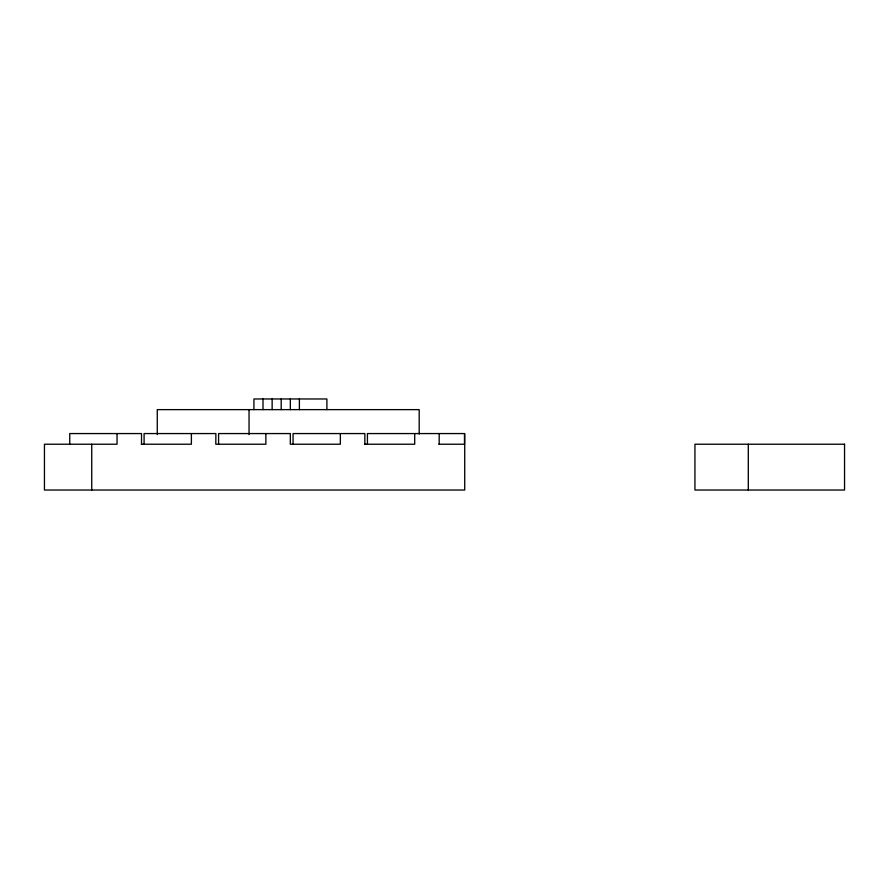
<?xml version="1.0" encoding="UTF-8"?>
<svg xmlns="http://www.w3.org/2000/svg" width="889" height="889" viewBox="0 0 889 889"><rect width="100%" height="100%" fill="white"/><g stroke="black" fill="none" stroke-linecap="round" stroke-linejoin="round"><path stroke-width="1.33" d="M141.329 444.222L191.391 444.222L191.391 433.565M364.646 444.222L414.707 444.222L414.707 433.565M438.822 444.222L464.491 444.222L464.491 433.565M748.294 444.222L748.294 490.028M439.199 433.565L439.199 444.222M419.186 434.088L419.186 409.629L157.264 409.629L157.264 434.588M367.424 444.222L367.424 433.565L464.725 433.565L464.725 490.028L44.45 490.028L44.45 444.222L117.037 444.222L117.037 433.565M364.846 444.222L364.846 433.565L293.07 433.565L293.07 444.222M340.354 433.565L340.354 444.222L290.292 444.222L290.359 433.565L218.583 433.565L218.583 444.222M326.896 409.629L326.896 398.972L253.932 398.972L253.932 409.629M299.393 398.972L299.393 409.629M290.325 398.972L290.325 409.629M281.191 398.972L281.191 409.629M272.134 398.972L272.134 409.629M265.878 433.565L265.878 444.222L215.805 444.222L215.871 433.565L144.096 433.565L144.096 444.222M263 398.972L263 409.629M249.042 409.629L249.042 434.588M141.518 444.222L141.518 433.565L69.742 433.565L69.742 444.222M91.745 444.222L91.745 490.028M844.55 444.222L694.942 444.222L694.942 490.028L844.55 490.028L844.55 444.222"/></g></svg>
